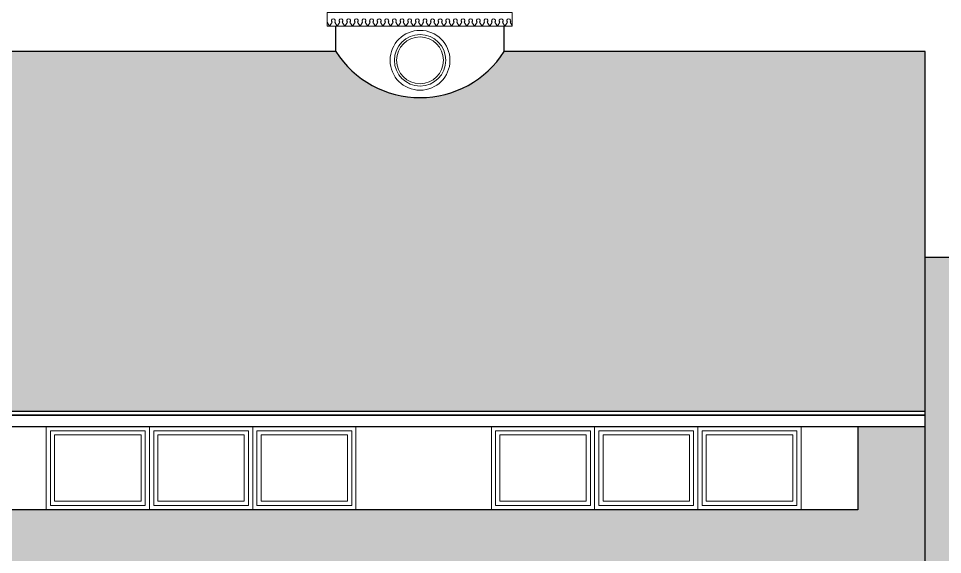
# Model space of a CAD drawing. Header units: millimetres. Extents: x 159 to 5807, y 71 to 6378.
# Drawn here: x 1431 to 2529, y 5050 to 5686 of the extents above; entities that cross this region are included whole.
import ezdxf

# ---------------------------------------------------------------- set-up
doc = ezdxf.new("R2010")
doc.units = ezdxf.units.MM
doc.layers.add('fasad', color=251, linetype='Continuous', lineweight=15)
doc.layers.add('hatch2', color=253, linetype='Continuous', lineweight=0)

msp = doc.modelspace()

# ---------------------------------------------------------------- hatches: boundary and pattern name
at = {"layer": 'hatch2'}
h = msp.add_hatch(dxfattribs=at)
h.set_pattern_fill('AR-RSHKE', color=256, scale=0.08, style=0)
h.set_pattern_definition([(0, (-147951.478, -40503.157), (51.816, 24.384), [12.192, -10.16, 14.224, -6.096, 18.288, -8.128]), (0, (-147939.286, -40502.141), (51.816, 24.384), [10.16, -38.608, 8.128, -12.192]), (0, (-147914.902, -40504.681), (51.816, 24.384), [6.096, -62.992]), (90, (-147951.478, -40503.157), (-17.272, 24.384), [23.368, -74.168]), (90, (-147939.286, -40503.157), (-17.272, 24.384), [22.86, -74.676]), (90, (-147929.126, -40503.157), (-17.272, 24.384), [21.336, -76.2]), (90, (-147914.902, -40504.681), (-17.272, 24.384), [23.368, -74.168]), (90, (-147908.806, -40504.681), (-17.272, 24.384), [23.368, -74.168]), (90, (-147890.518, -40503.157), (-17.272, 24.384), [22.352, -75.184])])
h.paths.add_polyline_path([(688.1861, 5057.107), (656.0447, 5057.107), (656.0447, 4850.2412), (768.1861, 4850.2412), (768.1861, 4864.3397), (688.1861, 4864.3397), (688.1861, 4877.6013), (688.1861, 4882.2664)])
h.paths.add_polyline_path([(1331.6861, 5018.8598), (1251.6861, 5018.8598), (1251.6861, 5032.1215), (1251.6861, 5036.7865), (1251.6861, 5320.9587), (1098.1861, 5320.9587), (1098.1861, 5272.2408), (1024.9628, 5178.9512), (921.4094, 5178.9512), (848.1861, 5272.2408), (848.1861, 5320.9587), (688.1861, 5320.9587), (688.1861, 4882.2664), (1368.7221, 4882.2664), (1368.7221, 4948.0853), (1331.6861, 4948.0853)])
h.paths.add_polyline_path([(2508.1861, 5647.1524), (2008.1861, 5647.1524, -0.548526334), (1808.1861, 5647.1524), (1251.6861, 5647.1524), (1251.6861, 5219.5974), (2508.1861, 5219.5974)])
h.paths.add_polyline_path([(2508.1861, 5201.6707), (2428.1861, 5201.6707), (2428.1861, 5102.7507), (1331.6861, 5102.7507), (1331.6861, 5036.7865), (2508.1861, 5036.7865)])
h.paths.add_polyline_path([(1331.6861, 5201.6707), (1251.6861, 5201.6707), (1251.6861, 5036.7865), (1331.6861, 5036.7865)], flags=17)
h.paths.add_polyline_path([(2718.1593, 5402.3397), (2508.1861, 5402.3397), (2508.1861, 5018.8598), (2428.1861, 5018.8598), (2428.1861, 4940.1931), (2907.181, 4940.1931)])

# ---------------------------------------------------------------- linework, layer by layer
at = {"layer": 'fasad'}
for p, q in [((1800.7503, 5677.111), (1797.718, 5681.8021)), ((1800.7503, 5677.111), (1797.718, 5681.8021)), ((1800.7503, 5677.111), (1803.7827, 5681.8021)), ((1800.7503, 5677.111), (1803.7827, 5681.8021)), ((1809.807, 5677.111), (1806.7747, 5681.8021)), ((1809.807, 5677.111), (1812.8394, 5681.8021)), ((1818.8637, 5677.111), (1815.8314, 5681.8021)), ((1818.8637, 5677.111), (1821.8961, 5681.8021)), ((1827.9204, 5677.111), (1824.888, 5681.8021)), ((1827.9204, 5677.111), (1830.9528, 5681.8021)), ((1836.9771, 5677.111), (1833.9447, 5681.8021)), ((1836.9771, 5677.111), (1840.0094, 5681.8021)), ((1846.0338, 5677.111), (1843.0014, 5681.8021)), ((1846.0338, 5677.111), (1849.0661, 5681.8021)), ((1855.0904, 5677.111), (1852.0581, 5681.8021)), ((1855.0904, 5677.111), (1858.1228, 5681.8021)), ((1864.1471, 5677.111), (1861.1148, 5681.8021)), ((1864.1471, 5677.111), (1867.1795, 5681.8021)), ((1873.2038, 5677.111), (1870.1714, 5681.8021)), ((1873.2038, 5677.111), (1870.1714, 5681.8021)), ((1873.2038, 5677.111), (1876.2362, 5681.8021)), ((1873.2038, 5677.111), (1876.2362, 5681.8021)), ((1882.2605, 5677.111), (1879.2281, 5681.8021)), ((1882.2605, 5677.111), (1885.2929, 5681.8021)), ((1891.3172, 5677.111), (1888.2848, 5681.8021)), ((1891.3172, 5677.111), (1894.3495, 5681.8021)), ((1900.3739, 5677.111), (1897.3415, 5681.8021)), ((1900.3739, 5677.111), (1903.4062, 5681.8021)), ((1909.4305, 5677.111), (1906.3982, 5681.8021)), ((1909.4305, 5677.111), (1912.4629, 5681.8021)), ((1918.4872, 5677.111), (1915.4549, 5681.8021)), ((1918.4872, 5677.111), (1921.5196, 5681.8021)), ((1927.5439, 5677.111), (1924.5116, 5681.8021)), ((1927.5439, 5677.111), (1930.5763, 5681.8021)), ((1936.6006, 5677.111), (1933.5682, 5681.8021)), ((1936.6006, 5677.111), (1939.633, 5681.8021)), ((1945.6573, 5677.111), (1942.6249, 5681.8021)), ((1945.6573, 5677.111), (1948.6897, 5681.8021)), ((1954.714, 5677.111), (1951.6816, 5681.8021)), ((1954.714, 5677.111), (1957.7463, 5681.8021)), ((1963.7707, 5677.111), (1960.7383, 5681.8021)), ((1963.7707, 5677.111), (1960.7383, 5681.8021)), ((1963.7707, 5677.111), (1966.803, 5681.8021)), ((1963.7707, 5677.111), (1966.803, 5681.8021)), ((1972.8273, 5677.111), (1969.795, 5681.8021)), ((1972.8273, 5677.111), (1975.8597, 5681.8021)), ((1981.884, 5677.111), (1978.8517, 5681.8021)), ((1981.884, 5677.111), (1984.9164, 5681.8021)), ((1990.9407, 5677.111), (1987.9083, 5681.8021)), ((1990.9407, 5677.111), (1993.9731, 5681.8021)), ((1999.9974, 5677.111), (1996.965, 5681.8021)), ((1999.9974, 5677.111), (2003.0298, 5681.8021)), ((2009.0541, 5677.111), (2006.0217, 5681.8021)), ((2009.0541, 5677.1111), (2012.0864, 5681.8022)), ((2017.5043, 5678.0493), (2015.0784, 5681.8022))]:
    msp.add_line(p, q, dxfattribs=at)
at = {"layer": 'fasad', "lineweight": 30}
for p, q in [((1808.1861, 5647.1524), (1808.1861, 5677.111)), ((2008.1861, 5647.1524), (2008.1861, 5677.111)), ((2718.1593, 5402.3397), (2508.1861, 5402.3397))]:
    msp.add_line(p, q, dxfattribs=at)
at = {"layer": 'fasad'}
for points in [[(1797.718, 5677.111), (2017.5043, 5677.111), (2017.5043, 5693.4828), (1797.718, 5693.4828)], [(1464.128, 5201.6707), (1586.7825, 5201.6707), (1586.7825, 5102.7507), (1464.128, 5102.7507)], [(1469.128, 5196.6707), (1581.7825, 5196.6707), (1581.7825, 5107.7507), (1469.128, 5107.7507)], [(1586.7825, 5201.6707), (1709.4371, 5201.6707), (1709.4371, 5102.7507), (1586.7825, 5102.7507)], [(1591.7825, 5196.6707), (1704.4371, 5196.6707), (1704.4371, 5107.7507), (1591.7825, 5107.7507)], [(1709.4371, 5201.6707), (1832.0917, 5201.6707), (1832.0917, 5102.7507), (1709.4371, 5102.7507)], [(1714.4371, 5196.6707), (1827.0917, 5196.6707), (1827.0917, 5107.7507), (1714.4371, 5107.7507)], [(1832.0917, 5201.6707), (1992.878, 5201.6707), (1992.878, 5102.7507), (1832.0917, 5102.7507)], [(1992.878, 5201.6707), (2115.5325, 5201.6707), (2115.5325, 5102.7507), (1992.878, 5102.7507)], [(1997.878, 5196.6707), (2110.5325, 5196.6707), (2110.5325, 5107.7507), (1997.878, 5107.7507)], [(2115.5325, 5201.6707), (2238.1871, 5201.6707), (2238.1871, 5102.7507), (2115.5325, 5102.7507)], [(2120.5325, 5196.6707), (2233.1871, 5196.6707), (2233.1871, 5107.7507), (2120.5325, 5107.7507)], [(2238.1871, 5201.6707), (2360.8417, 5201.6707), (2360.8417, 5102.7507), (2238.1871, 5102.7507)], [(2243.1871, 5196.6707), (2355.8417, 5196.6707), (2355.8417, 5107.7507), (2243.1871, 5107.7507)], [(1474.128, 5191.6707), (1576.7825, 5191.6707), (1576.7825, 5112.7507), (1474.128, 5112.7507)], [(1596.7825, 5191.6707), (1699.4371, 5191.6707), (1699.4371, 5112.7507), (1596.7825, 5112.7507)], [(1719.4371, 5191.6707), (1822.0917, 5191.6707), (1822.0917, 5112.7507), (1719.4371, 5112.7507)], [(2002.878, 5191.6707), (2105.5325, 5191.6707), (2105.5325, 5112.7507), (2002.878, 5112.7507)], [(2125.5325, 5191.6707), (2228.1871, 5191.6707), (2228.1871, 5112.7507), (2125.5325, 5112.7507)], [(2248.1871, 5191.6707), (2350.8417, 5191.6707), (2350.8417, 5112.7507), (2248.1871, 5112.7507)]]:
    msp.add_lwpolyline(points, close=True, dxfattribs=at)
at = {"layer": 'fasad', "lineweight": 30}
msp.add_lwpolyline([(1808.1861, 5647.1524), (1251.6861, 5647.1524), (1251.6861, 5018.8598), (2508.1861, 5018.8598), (2508.1861, 5647.1524), (2008.1861, 5647.1524)], dxfattribs=at)
for points in [[(1251.6861, 5214.9323), (2508.1861, 5214.9323), (2508.1861, 5219.5974), (1251.6861, 5219.5974)], [(1251.6861, 5201.6707), (2508.1861, 5201.6707), (2508.1861, 5214.9323), (1251.6861, 5214.9323)], [(2428.1861, 5102.7507), (1331.6861, 5102.7507), (1331.6861, 5201.6707), (2428.1861, 5201.6707)]]:
    msp.add_lwpolyline(points, close=True, dxfattribs=at)
at = {"layer": 'fasad'}
for radius in [35.562, 30.5498, 27.8159]:
    msp.add_circle((1908.1861, 5636.6654), radius, dxfattribs=at)
for centre in [(1805.2787, 5683.5969), (1814.3354, 5683.5969), (1823.3921, 5683.5969), (1832.4487, 5683.5969), (1841.5054, 5683.5969), (1850.5621, 5683.5969), (1859.6188, 5683.5969), (1868.6755, 5683.5969), (1877.7322, 5683.5969), (1886.7888, 5683.5969), (1895.8455, 5683.5969), (1904.9022, 5683.5969), (1913.9589, 5683.5969), (1923.0156, 5683.5969), (1932.0723, 5683.5969), (1941.129, 5683.5969), (1950.1856, 5683.5969), (1959.2423, 5683.5969), (1968.299, 5683.5969), (1977.3557, 5683.5969), (1986.4124, 5683.5969), (1995.4691, 5683.5969), (2004.5257, 5683.5969), (2013.5824, 5683.597)]:
    msp.add_arc(centre, 2.3365, 309.8115503, 230.1884497, dxfattribs=at)
at = {"layer": 'fasad', "lineweight": 30}
msp.add_arc((1908.1861, 5710.8794), 118.5796, 212.5081436, 327.4918564, dxfattribs=at)

doc.saveas('drawing.dxf')
